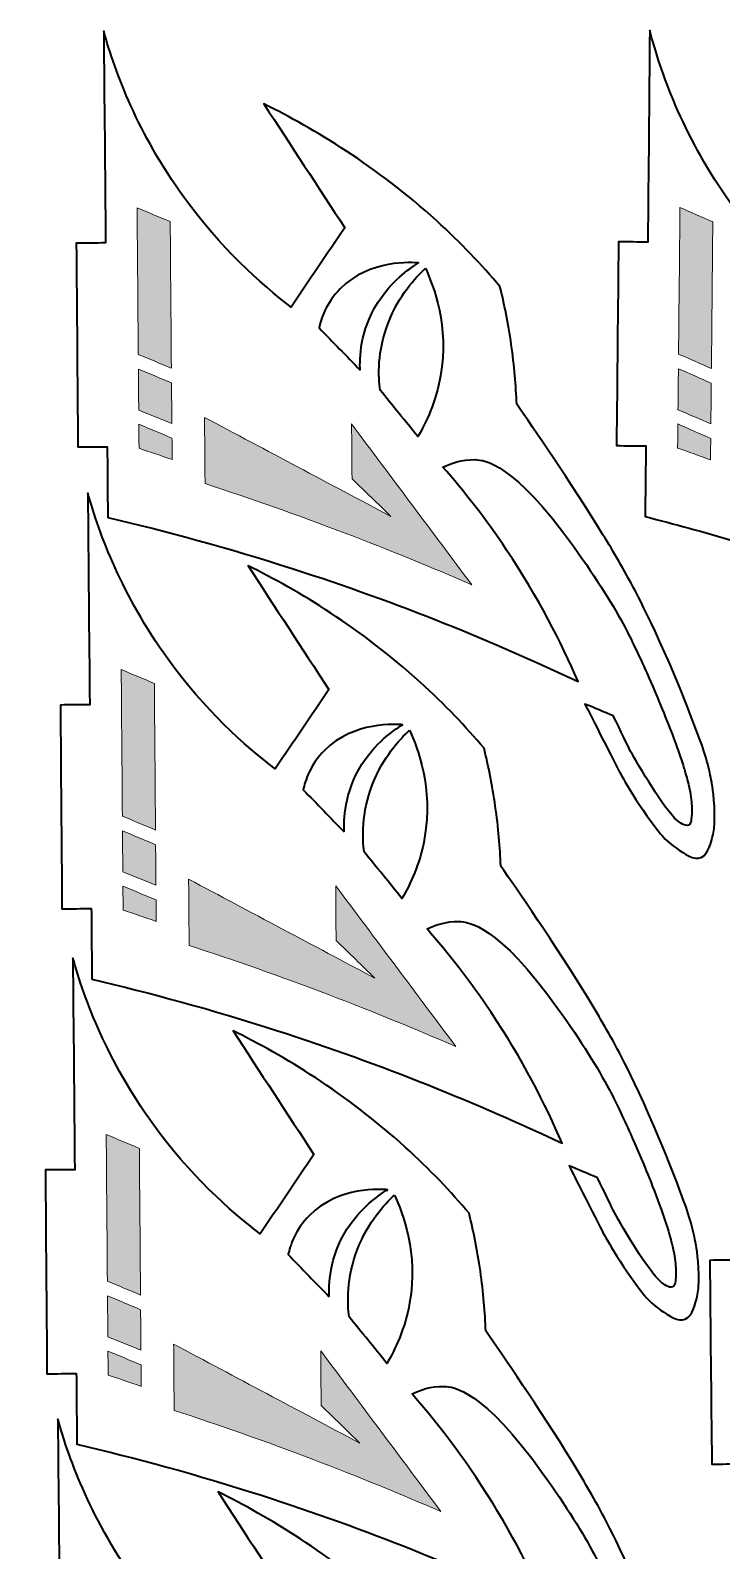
# Model space of a CAD drawing. Header units: centimetres. Extents: x 2.2 to 42.7, y -59.8 to -0.6.
# Drawn here: x 2.16 to 16.3, y -32.24 to -1.15 of the extents above; entities that cross this region are included whole.
import ezdxf

# ---------------------------------------------------------------- set-up
doc = ezdxf.new("R2010")
doc.units = ezdxf.units.CM
doc.header["$MEASUREMENT"] = 0
doc.layers.add('Camada 1', color=7, linetype='Continuous', lineweight=0)

msp = doc.modelspace()

# ---------------------------------------------------------------- hatches: boundary and pattern name
at = {"layer": 'Camada 1', "true_color": 0x000000, "transparency": 33554687}
h = msp.add_hatch(color=18, dxfattribs=at)
h.dxf.hatch_style = 2
edge = h.paths.add_edge_path()
edge.add_spline(control_points=[(5.018, -5.058), (4.792, -4.964), (4.566, -4.869), (4.34, -4.775), (4.348, -5.774), (4.356, -6.774), (4.364, -7.773), (4.59, -7.868), (4.816, -7.962), (5.042, -8.057), (5.034, -7.057), (5.026, -6.058), (5.018, -5.058)], knot_values=[0, 0, 0, 0, 1, 1, 1, 2, 2, 2, 3, 3, 3, 4, 4, 4, 4], degree=3, periodic=0)
h = msp.add_hatch(color=18, dxfattribs=at)
h.dxf.hatch_style = 2
edge = h.paths.add_edge_path()
edge.add_spline(control_points=[(16.122, -5.064), (15.898, -4.966), (15.674, -4.867), (15.449, -4.769), (15.44, -5.768), (15.43, -6.768), (15.42, -7.767), (15.644, -7.866), (15.869, -7.964), (16.093, -8.063), (16.103, -7.063), (16.113, -6.064), (16.122, -5.064)], knot_values=[0, 0, 0, 0, 1, 1, 1, 2, 2, 2, 3, 3, 3, 4, 4, 4, 4], degree=3, periodic=0)
h = msp.add_hatch(color=18, dxfattribs=at)
h.dxf.hatch_style = 2
edge = h.paths.add_edge_path()
edge.add_spline(control_points=[(5.045, -8.357), (4.819, -8.262), (4.593, -8.168), (4.367, -8.073), (4.369, -8.353), (4.371, -8.633), (4.373, -8.913), (4.599, -9.004), (4.825, -9.096), (5.051, -9.187), (5.049, -8.91), (5.047, -8.634), (5.045, -8.357)], knot_values=[0, 0, 0, 0, 1, 1, 1, 2, 2, 2, 3, 3, 3, 4, 4, 4, 4], degree=3, periodic=0)
h = msp.add_hatch(color=18, dxfattribs=at)
h.dxf.hatch_style = 2
edge = h.paths.add_edge_path()
edge.add_spline(control_points=[(16.09, -8.363), (15.866, -8.264), (15.642, -8.165), (15.417, -8.067), (15.415, -8.347), (15.412, -8.627), (15.409, -8.907), (15.633, -9.002), (15.858, -9.098), (16.082, -9.193), (16.085, -8.916), (16.087, -8.639), (16.09, -8.363)], knot_values=[0, 0, 0, 0, 1, 1, 1, 2, 2, 2, 3, 3, 3, 4, 4, 4, 4], degree=3, periodic=0)
h = msp.add_hatch(color=18, dxfattribs=at)
h.dxf.hatch_style = 2
edge = h.paths.add_edge_path()
edge.add_spline(control_points=[(5.054, -9.487), (4.828, -9.392), (4.602, -9.298), (4.376, -9.203), (4.377, -9.367), (4.378, -9.531), (4.38, -9.695), (4.605, -9.771), (4.831, -9.848), (5.057, -9.925), (5.056, -9.779), (5.055, -9.633), (5.054, -9.487)], knot_values=[0, 0, 0, 0, 1, 1, 1, 2, 2, 2, 3, 3, 3, 4, 4, 4, 4], degree=3, periodic=0)
h = msp.add_hatch(color=18, dxfattribs=at)
h.dxf.hatch_style = 2
edge = h.paths.add_edge_path()
edge.add_spline(control_points=[(8.738, -10.316), (8.735, -9.943), (8.732, -9.57), (8.729, -9.197), (9.549, -10.293), (10.369, -11.39), (11.189, -12.486), (10.361, -12.127), (9.491, -11.77), (8.578, -11.423), (7.599, -11.05), (6.647, -10.716), (5.731, -10.418), (5.727, -9.966), (5.723, -9.514), (5.72, -9.062), (6.991, -9.737), (8.261, -10.412), (9.532, -11.087), (9.267, -10.83), (9.003, -10.573), (8.738, -10.316)], knot_values=[0, 0, 0, 0, 1, 1, 1, 2, 2, 2, 3, 3, 3, 4, 4, 4, 5, 5, 5, 6, 6, 6, 7, 7, 7, 7], degree=3, periodic=0)
h = msp.add_hatch(color=18, dxfattribs=at)
h.dxf.hatch_style = 2
edge = h.paths.add_edge_path()
edge.add_spline(control_points=[(16.079, -9.493), (15.855, -9.394), (15.63, -9.296), (15.406, -9.197), (15.405, -9.361), (15.403, -9.525), (15.401, -9.689), (15.626, -9.769), (15.85, -9.85), (16.075, -9.931), (16.076, -9.785), (16.078, -9.639), (16.079, -9.493)], knot_values=[0, 0, 0, 0, 1, 1, 1, 2, 2, 2, 3, 3, 3, 4, 4, 4, 4], degree=3, periodic=0)
h = msp.add_hatch(color=18, dxfattribs=at)
h.dxf.hatch_style = 2
edge = h.paths.add_edge_path()
edge.add_spline(control_points=[(4.693, -14.504), (4.467, -14.409), (4.241, -14.314), (4.015, -14.22), (4.023, -15.219), (4.031, -16.219), (4.039, -17.218), (4.265, -17.313), (4.491, -17.407), (4.717, -17.502), (4.709, -16.503), (4.701, -15.503), (4.693, -14.504)], knot_values=[0, 0, 0, 0, 1, 1, 1, 2, 2, 2, 3, 3, 3, 4, 4, 4, 4], degree=3, periodic=0)
h = msp.add_hatch(color=18, dxfattribs=at)
h.dxf.hatch_style = 2
edge = h.paths.add_edge_path()
edge.add_spline(control_points=[(4.719, -17.802), (4.493, -17.707), (4.267, -17.613), (4.041, -17.518), (4.043, -17.798), (4.046, -18.078), (4.048, -18.358), (4.274, -18.449), (4.5, -18.541), (4.726, -18.632), (4.723, -18.355), (4.721, -18.079), (4.719, -17.802)], knot_values=[0, 0, 0, 0, 1, 1, 1, 2, 2, 2, 3, 3, 3, 4, 4, 4, 4], degree=3, periodic=0)
h = msp.add_hatch(color=18, dxfattribs=at)
h.dxf.hatch_style = 2
edge = h.paths.add_edge_path()
edge.add_spline(control_points=[(4.728, -18.932), (4.502, -18.838), (4.276, -18.743), (4.05, -18.648), (4.051, -18.812), (4.053, -18.976), (4.054, -19.14), (4.28, -19.217), (4.506, -19.293), (4.732, -19.37), (4.73, -19.224), (4.729, -19.078), (4.728, -18.932)], knot_values=[0, 0, 0, 0, 1, 1, 1, 2, 2, 2, 3, 3, 3, 4, 4, 4, 4], degree=3, periodic=0)
h = msp.add_hatch(color=18, dxfattribs=at)
h.dxf.hatch_style = 2
edge = h.paths.add_edge_path()
edge.add_spline(control_points=[(8.412, -19.762), (8.409, -19.388), (8.407, -19.015), (8.404, -18.642), (9.224, -19.738), (10.044, -20.835), (10.864, -21.931), (10.036, -21.572), (9.165, -21.215), (8.253, -20.868), (7.273, -20.495), (6.322, -20.161), (5.405, -19.863), (5.402, -19.411), (5.398, -18.959), (5.394, -18.508), (6.665, -19.182), (7.936, -19.857), (9.206, -20.532), (8.942, -20.275), (8.677, -20.018), (8.412, -19.762)], knot_values=[0, 0, 0, 0, 1, 1, 1, 2, 2, 2, 3, 3, 3, 4, 4, 4, 5, 5, 5, 6, 6, 6, 7, 7, 7, 7], degree=3, periodic=0)
h = msp.add_hatch(color=18, dxfattribs=at)
h.dxf.hatch_style = 2
edge = h.paths.add_edge_path()
edge.add_spline(control_points=[(4.386, -24.013), (4.16, -23.919), (3.934, -23.824), (3.708, -23.729), (3.716, -24.729), (3.724, -25.728), (3.732, -26.728), (3.958, -26.823), (4.184, -26.917), (4.41, -27.012), (4.402, -26.012), (4.394, -25.013), (4.386, -24.013)], knot_values=[0, 0, 0, 0, 1, 1, 1, 2, 2, 2, 3, 3, 3, 4, 4, 4, 4], degree=3, periodic=0)
h = msp.add_hatch(color=18, dxfattribs=at)
h.dxf.hatch_style = 2
edge = h.paths.add_edge_path()
edge.add_spline(control_points=[(4.412, -27.312), (4.186, -27.217), (3.96, -27.122), (3.734, -27.028), (3.737, -27.308), (3.739, -27.588), (3.741, -27.867), (3.967, -27.959), (4.193, -28.05), (4.419, -28.142), (4.417, -27.865), (4.414, -27.588), (4.412, -27.312)], knot_values=[0, 0, 0, 0, 1, 1, 1, 2, 2, 2, 3, 3, 3, 4, 4, 4, 4], degree=3, periodic=0)
h = msp.add_hatch(color=18, dxfattribs=at)
h.dxf.hatch_style = 2
edge = h.paths.add_edge_path()
edge.add_spline(control_points=[(4.421, -28.442), (4.195, -28.347), (3.969, -28.253), (3.743, -28.158), (3.745, -28.322), (3.746, -28.486), (3.747, -28.65), (3.973, -28.726), (4.199, -28.803), (4.425, -28.88), (4.424, -28.734), (4.422, -28.588), (4.421, -28.442)], knot_values=[0, 0, 0, 0, 1, 1, 1, 2, 2, 2, 3, 3, 3, 4, 4, 4, 4], degree=3, periodic=0)
h = msp.add_hatch(color=18, dxfattribs=at)
h.dxf.hatch_style = 2
edge = h.paths.add_edge_path()
edge.add_spline(control_points=[(8.106, -29.271), (8.103, -28.898), (8.1, -28.525), (8.097, -28.152), (8.917, -29.248), (9.737, -30.345), (10.557, -31.441), (9.729, -31.081), (8.859, -30.725), (7.946, -30.377), (6.966, -30.004), (6.015, -29.671), (5.098, -29.373), (5.095, -28.921), (5.091, -28.469), (5.088, -28.017), (6.358, -28.692), (7.629, -29.367), (8.9, -30.042), (8.635, -29.785), (8.37, -29.528), (8.106, -29.271)], knot_values=[0, 0, 0, 0, 1, 1, 1, 2, 2, 2, 3, 3, 3, 4, 4, 4, 5, 5, 5, 6, 6, 6, 7, 7, 7, 7], degree=3, periodic=0)

# ---------------------------------------------------------------- linework, layer by layer
at = {"layer": 'Camada 1'}
msp.add_lwpolyline([(5.919, -17.213)], dxfattribs=at)
at = {"layer": 'Camada 1', "color": 18, "lineweight": 35, "true_color": 0x000000}
for points, knots in [([(12.108, -8.793), (12.451, -9.284), (13.207, -10.379), (13.874, -11.462), (14.1, -11.831), (14.293, -12.158), (14.538, -12.617), (14.538, -12.617), (15.179, -13.813), (15.823, -15.562), (15.823, -15.562), (15.823, -15.562), (15.823, -15.562), (15.975, -15.949), (16.055, -16.281), (16.099, -16.525), (16.108, -16.576), (16.164, -16.895), (16.159, -17.292), (16.158, -17.386), (16.153, -17.48), (16.126, -17.596), (16.091, -17.744), (16.031, -17.999), (15.883, -18.062), (15.735, -18.125), (15.545, -17.99), (15.378, -17.876), (15.183, -17.743), (15.071, -17.603), (15.052, -17.58), (14.517, -16.904), (14.201, -16.293), (14.201, -16.293), (13.888, -15.684), (13.646, -15.205), (13.505, -14.925), (13.698, -15.006), (13.891, -15.087), (14.085, -15.168), (14.244, -15.487), (14.367, -15.742), (14.44, -15.895), (14.605, -16.184), (15.127, -17.089), (15.393, -17.305), (15.439, -17.342), (15.552, -17.433), (15.622, -17.402), (15.666, -17.382), (15.676, -17.323), (15.681, -17.288), (15.723, -16.971), (15.638, -16.621), (15.61, -16.514), (15.578, -16.396), (15.551, -16.301), (15.532, -16.239), (15.48, -16.068), (15.429, -15.926), (15.363, -15.741), (15.258, -15.45), (15.169, -15.233), (15.085, -15.027), (14.941, -14.673), (14.821, -14.403), (14.769, -14.286), (14.602, -13.917), (14.44, -13.577), (14.332, -13.373), (14.089, -12.915), (13.772, -12.4), (13.27, -11.699), (12.048, -9.989), (11.441, -9.931), (11.256, -9.927), (10.983, -9.92), (10.754, -10.004), (10.598, -10.08), (11.025, -10.568), (11.47, -11.133), (11.903, -11.778), (12.552, -12.745), (13.021, -13.664), (13.363, -14.465), (11.657, -13.657), (9.704, -12.856), (7.516, -12.154), (6.197, -11.73), (4.933, -11.388), (3.74, -11.11), (3.736, -10.628), (3.733, -10.145), (3.729, -9.663), (3.529, -9.665), (3.329, -9.667), (3.129, -9.668), (3.118, -8.279), (3.107, -6.89), (3.095, -5.5), (3.295, -5.499), (3.495, -5.497), (3.695, -5.495), (3.683, -4.052), (3.67, -2.609), (3.658, -1.165), (3.895, -2.01), (4.358, -3.262), (5.297, -4.559), (6.053, -5.603), (6.867, -6.331), (7.493, -6.807), (7.858, -6.265), (8.224, -5.724), (8.589, -5.183), (8.038, -4.339), (7.487, -3.496), (6.935, -2.652), (7.976, -3.165), (9.234, -3.922), (10.464, -5.038), (10.968, -5.495), (11.398, -5.95), (11.766, -6.383), (11.855, -6.742), (11.935, -7.139), (11.997, -7.569), (12.06, -8.008), (12.093, -8.418), (12.108, -8.793)], [0, 0, 0, 0, 1, 1, 1, 2, 2, 2, 3, 3, 3, 4, 4, 4, 5, 5, 5, 6, 6, 6, 7, 7, 7, 8, 8, 8, 9, 9, 9, 10, 10, 10, 11, 11, 11, 12, 12, 12, 13, 13, 13, 14, 14, 14, 15, 15, 15, 16, 16, 16, 17, 17, 17, 18, 18, 18, 19, 19, 19, 20, 20, 20, 21, 21, 21, 22, 22, 22, 23, 23, 23, 24, 24, 24, 25, 25, 25, 26, 26, 26, 27, 27, 27, 28, 28, 28, 29, 29, 29, 30, 30, 30, 31, 31, 31, 32, 32, 32, 33, 33, 33, 34, 34, 34, 35, 35, 35, 36, 36, 36, 37, 37, 37, 38, 38, 38, 39, 39, 39, 40, 40, 40, 41, 41, 41, 42, 42, 42, 43, 43, 43, 43]), ([(23.144, -8.925), (23.479, -9.422), (24.215, -10.529), (24.863, -11.624), (25.083, -11.997), (25.269, -12.328), (25.507, -12.791), (25.507, -12.791), (26.126, -13.999), (26.738, -15.758), (26.738, -15.758), (26.738, -15.758), (26.738, -15.758), (26.884, -16.147), (26.958, -16.481), (26.998, -16.726), (27.006, -16.778), (27.056, -17.097), (27.044, -17.494), (27.041, -17.588), (27.035, -17.682), (27.005, -17.798), (26.968, -17.945), (26.903, -18.198), (26.754, -18.259), (26.605, -18.319), (26.417, -18.181), (26.253, -18.064), (26.061, -17.928), (25.95, -17.785), (25.932, -17.762), (25.41, -17.077), (25.104, -16.46), (25.104, -16.46), (24.802, -15.846), (24.568, -15.362), (24.432, -15.08), (24.624, -15.164), (24.816, -15.249), (25.008, -15.333), (25.162, -15.656), (25.28, -15.912), (25.35, -16.067), (25.51, -16.359), (26.016, -17.273), (26.278, -17.493), (26.323, -17.531), (26.434, -17.624), (26.505, -17.594), (26.55, -17.575), (26.561, -17.516), (26.566, -17.482), (26.614, -17.165), (26.535, -16.814), (26.509, -16.707), (26.479, -16.588), (26.453, -16.493), (26.436, -16.43), (26.387, -16.258), (26.338, -16.115), (26.275, -15.929), (26.176, -15.636), (26.091, -15.418), (26.01, -15.21), (25.873, -14.853), (25.757, -14.582), (25.707, -14.464), (25.548, -14.092), (25.392, -13.749), (25.287, -13.543), (25.052, -13.081), (24.744, -12.561), (24.255, -11.851), (23.063, -10.119), (22.458, -10.051), (22.273, -10.043), (22, -10.031), (21.769, -10.111), (21.612, -10.185), (22.03, -10.68), (22.465, -11.252), (22.886, -11.905), (23.518, -12.884), (23.971, -13.811), (24.299, -14.617), (22.607, -13.78), (20.669, -12.944), (18.493, -12.203), (17.182, -11.756), (15.925, -11.391), (14.737, -11.092), (14.742, -10.61), (14.747, -10.128), (14.751, -9.646), (14.551, -9.644), (14.351, -9.642), (14.151, -9.64), (14.165, -8.25), (14.178, -6.861), (14.192, -5.472), (14.392, -5.474), (14.592, -5.476), (14.792, -5.478), (14.805, -4.034), (14.818, -2.591), (14.831, -1.148), (15.054, -1.996), (15.494, -3.257), (16.409, -4.57), (17.147, -5.628), (17.948, -6.369), (18.566, -6.856), (18.941, -6.322), (19.316, -5.787), (19.691, -5.252), (19.154, -4.399), (18.618, -3.546), (18.082, -2.693), (19.113, -3.223), (20.358, -4.003), (21.567, -5.14), (22.063, -5.606), (22.485, -6.069), (22.845, -6.508), (22.928, -6.869), (23.001, -7.267), (23.055, -7.699), (23.11, -8.139), (23.136, -8.549), (23.144, -8.925)], [0, 0, 0, 0, 1, 1, 1, 2, 2, 2, 3, 3, 3, 4, 4, 4, 5, 5, 5, 6, 6, 6, 7, 7, 7, 8, 8, 8, 9, 9, 9, 10, 10, 10, 11, 11, 11, 12, 12, 12, 13, 13, 13, 14, 14, 14, 15, 15, 15, 16, 16, 16, 17, 17, 17, 18, 18, 18, 19, 19, 19, 20, 20, 20, 21, 21, 21, 22, 22, 22, 23, 23, 23, 24, 24, 24, 25, 25, 25, 26, 26, 26, 27, 27, 27, 28, 28, 28, 29, 29, 29, 30, 30, 30, 31, 31, 31, 32, 32, 32, 33, 33, 33, 34, 34, 34, 35, 35, 35, 36, 36, 36, 37, 37, 37, 38, 38, 38, 39, 39, 39, 40, 40, 40, 41, 41, 41, 42, 42, 42, 43, 43, 43, 43]), ([(8.905, -8.097), (8.625, -7.808), (8.345, -7.52), (8.064, -7.232), (8.102, -7.057), (8.203, -6.726), (8.498, -6.43), (9.1, -5.826), (9.981, -5.893), (10.098, -5.904), (9.892, -6.03), (9.54, -6.283), (9.267, -6.713), (8.896, -7.298), (8.892, -7.863), (8.905, -8.097)], [0, 0, 0, 0, 1, 1, 1, 2, 2, 2, 3, 3, 3, 4, 4, 4, 5, 5, 5, 5]), ([(10.24, -6.014), (10.037, -6.203), (9.698, -6.569), (9.482, -7.122), (9.25, -7.718), (9.277, -8.236), (9.312, -8.504), (9.57, -8.821), (9.828, -9.138), (10.086, -9.456), (10.256, -9.168), (10.457, -8.748), (10.55, -8.214), (10.727, -7.199), (10.412, -6.383), (10.24, -6.014)], [0, 0, 0, 0, 1, 1, 1, 2, 2, 2, 3, 3, 3, 4, 4, 4, 5, 5, 5, 5]), ([(11.782, -18.239), (12.125, -18.73), (12.881, -19.824), (13.548, -20.907), (13.775, -21.276), (13.967, -21.603), (14.213, -22.062), (14.213, -22.062), (14.853, -23.259), (15.497, -25.007), (15.497, -25.007), (15.497, -25.007), (15.497, -25.007), (15.65, -25.394), (15.729, -25.726), (15.774, -25.97), (15.783, -26.022), (15.839, -26.34), (15.834, -26.737), (15.832, -26.831), (15.828, -26.926), (15.8, -27.042), (15.765, -27.189), (15.705, -27.444), (15.557, -27.507), (15.41, -27.57), (15.219, -27.435), (15.053, -27.321), (14.858, -27.188), (14.745, -27.048), (14.727, -27.025), (14.192, -26.349), (13.876, -25.738), (13.876, -25.738), (13.563, -25.129), (13.32, -24.65), (13.179, -24.37), (13.372, -24.451), (13.566, -24.532), (13.759, -24.613), (13.919, -24.933), (14.042, -25.187), (14.115, -25.34), (14.279, -25.63), (14.802, -26.534), (15.067, -26.75), (15.113, -26.787), (15.226, -26.878), (15.297, -26.847), (15.341, -26.827), (15.351, -26.768), (15.355, -26.733), (15.398, -26.416), (15.312, -26.066), (15.284, -25.959), (15.253, -25.841), (15.225, -25.746), (15.206, -25.684), (15.155, -25.513), (15.104, -25.371), (15.037, -25.186), (14.932, -24.895), (14.844, -24.678), (14.76, -24.472), (14.615, -24.118), (14.495, -23.848), (14.443, -23.731), (14.277, -23.362), (14.115, -23.022), (14.006, -22.818), (13.763, -22.36), (13.446, -21.845), (12.945, -21.144), (11.722, -19.434), (11.115, -19.377), (10.93, -19.372), (10.657, -19.365), (10.428, -19.449), (10.273, -19.526), (10.699, -20.013), (11.144, -20.578), (11.577, -21.223), (12.227, -22.19), (12.696, -23.109), (13.038, -23.91), (11.331, -23.102), (9.379, -22.302), (7.19, -21.599), (5.871, -21.175), (4.608, -20.833), (3.415, -20.555), (3.411, -20.073), (3.407, -19.591), (3.403, -19.108), (3.203, -19.11), (3.003, -19.112), (2.803, -19.113), (2.792, -17.724), (2.781, -16.335), (2.77, -14.945), (2.97, -14.944), (3.17, -14.942), (3.37, -14.941), (3.357, -13.497), (3.345, -12.054), (3.332, -10.61), (3.57, -11.455), (4.032, -12.707), (4.971, -14.004), (5.727, -15.049), (6.542, -15.776), (7.167, -16.252), (7.533, -15.71), (7.898, -15.169), (8.264, -14.628), (7.712, -13.784), (7.161, -12.941), (6.61, -12.097), (7.651, -12.61), (8.909, -13.367), (10.138, -14.483), (10.642, -14.94), (11.073, -15.395), (11.44, -15.828), (11.529, -16.187), (11.61, -16.584), (11.671, -17.014), (11.734, -17.453), (11.768, -17.863), (11.782, -18.239)], [0, 0, 0, 0, 1, 1, 1, 2, 2, 2, 3, 3, 3, 4, 4, 4, 5, 5, 5, 6, 6, 6, 7, 7, 7, 8, 8, 8, 9, 9, 9, 10, 10, 10, 11, 11, 11, 12, 12, 12, 13, 13, 13, 14, 14, 14, 15, 15, 15, 16, 16, 16, 17, 17, 17, 18, 18, 18, 19, 19, 19, 20, 20, 20, 21, 21, 21, 22, 22, 22, 23, 23, 23, 24, 24, 24, 25, 25, 25, 26, 26, 26, 27, 27, 27, 28, 28, 28, 29, 29, 29, 30, 30, 30, 31, 31, 31, 32, 32, 32, 33, 33, 33, 34, 34, 34, 35, 35, 35, 36, 36, 36, 37, 37, 37, 38, 38, 38, 39, 39, 39, 40, 40, 40, 41, 41, 41, 42, 42, 42, 43, 43, 43, 43]), ([(8.579, -17.542), (8.299, -17.254), (8.019, -16.966), (7.739, -16.678), (7.777, -16.502), (7.877, -16.171), (8.173, -15.875), (8.774, -15.272), (9.656, -15.338), (9.772, -15.349), (9.566, -15.475), (9.214, -15.728), (8.942, -16.158), (8.571, -16.743), (8.567, -17.308), (8.579, -17.542)], [0, 0, 0, 0, 1, 1, 1, 2, 2, 2, 3, 3, 3, 4, 4, 4, 5, 5, 5, 5]), ([(9.914, -15.46), (9.712, -15.648), (9.372, -16.014), (9.157, -16.567), (8.924, -17.163), (8.952, -17.681), (8.986, -17.949), (9.244, -18.266), (9.502, -18.583), (9.76, -18.901), (9.931, -18.614), (10.131, -18.193), (10.224, -17.659), (10.402, -16.644), (10.087, -15.828), (9.914, -15.46)], [0, 0, 0, 0, 1, 1, 1, 2, 2, 2, 3, 3, 3, 4, 4, 4, 5, 5, 5, 5]), ([(11.475, -27.748), (11.818, -28.239), (12.575, -29.334), (13.241, -30.417), (13.468, -30.786), (13.66, -31.113), (13.906, -31.572), (13.906, -31.572), (14.546, -32.768), (15.19, -34.517), (15.19, -34.517), (15.19, -34.517), (15.19, -34.517), (15.343, -34.903), (15.423, -35.235), (15.467, -35.48), (15.476, -35.531), (15.532, -35.85), (15.527, -36.247), (15.526, -36.341), (15.521, -36.435), (15.493, -36.551), (15.458, -36.699), (15.399, -36.953), (15.251, -37.017), (15.103, -37.08), (14.913, -36.944), (14.746, -36.831), (14.551, -36.698), (14.438, -36.558), (14.42, -36.534), (13.885, -35.859), (13.569, -35.248), (13.569, -35.248), (13.256, -34.639), (13.013, -34.159), (12.872, -33.879), (13.066, -33.96), (13.259, -34.041), (13.453, -34.122), (13.612, -34.442), (13.735, -34.697), (13.808, -34.85), (13.973, -35.139), (14.495, -36.044), (14.76, -36.259), (14.807, -36.297), (14.919, -36.388), (14.99, -36.357), (15.034, -36.337), (15.044, -36.278), (15.049, -36.243), (15.091, -35.926), (15.005, -35.576), (14.977, -35.469), (14.946, -35.351), (14.918, -35.256), (14.899, -35.193), (14.848, -35.023), (14.797, -34.88), (14.73, -34.696), (14.625, -34.404), (14.537, -34.188), (14.453, -33.981), (14.309, -33.627), (14.189, -33.358), (14.136, -33.241), (13.97, -32.872), (13.808, -32.531), (13.7, -32.328), (13.457, -31.87), (13.139, -31.355), (12.638, -30.654), (11.415, -28.944), (10.809, -28.886), (10.624, -28.881), (10.35, -28.874), (10.122, -28.959), (9.966, -29.035), (10.392, -29.523), (10.837, -30.088), (11.271, -30.733), (11.92, -31.7), (12.389, -32.619), (12.731, -33.419), (11.024, -32.612), (9.072, -31.811), (6.883, -31.108), (5.564, -30.685), (4.301, -30.342), (3.108, -30.064), (3.104, -29.582), (3.1, -29.1), (3.096, -28.618), (2.896, -28.62), (2.696, -28.621), (2.496, -28.623), (2.485, -27.234), (2.474, -25.844), (2.463, -24.455), (2.663, -24.453), (2.863, -24.452), (3.063, -24.45), (3.051, -23.007), (3.038, -21.564), (3.026, -20.12), (3.263, -20.964), (3.725, -22.217), (4.664, -23.514), (5.42, -24.558), (6.235, -25.286), (6.861, -25.761), (7.226, -25.22), (7.591, -24.679), (7.957, -24.137), (7.406, -23.294), (6.854, -22.451), (6.303, -21.607), (7.344, -22.119), (8.602, -22.877), (9.832, -23.992), (10.335, -24.449), (10.766, -24.904), (11.133, -25.337), (11.222, -25.697), (11.303, -26.094), (11.365, -26.524), (11.427, -26.963), (11.461, -27.373), (11.475, -27.748)], [0, 0, 0, 0, 1, 1, 1, 2, 2, 2, 3, 3, 3, 4, 4, 4, 5, 5, 5, 6, 6, 6, 7, 7, 7, 8, 8, 8, 9, 9, 9, 10, 10, 10, 11, 11, 11, 12, 12, 12, 13, 13, 13, 14, 14, 14, 15, 15, 15, 16, 16, 16, 17, 17, 17, 18, 18, 18, 19, 19, 19, 20, 20, 20, 21, 21, 21, 22, 22, 22, 23, 23, 23, 24, 24, 24, 25, 25, 25, 26, 26, 26, 27, 27, 27, 28, 28, 28, 29, 29, 29, 30, 30, 30, 31, 31, 31, 32, 32, 32, 33, 33, 33, 34, 34, 34, 35, 35, 35, 36, 36, 36, 37, 37, 37, 38, 38, 38, 39, 39, 39, 40, 40, 40, 41, 41, 41, 42, 42, 42, 43, 43, 43, 43]), ([(25.078, -29.578), (25.422, -30.068), (26.18, -31.161), (26.849, -32.243), (27.077, -32.611), (27.27, -32.938), (27.516, -33.397), (27.516, -33.397), (28.159, -34.591), (28.807, -36.339), (28.807, -36.339), (28.807, -36.339), (28.807, -36.339), (28.96, -36.725), (29.04, -37.057), (29.085, -37.301), (29.095, -37.352), (29.151, -37.671), (29.147, -38.068), (29.146, -38.162), (29.141, -38.256), (29.114, -38.372), (29.079, -38.52), (29.02, -38.775), (28.872, -38.838), (28.724, -38.902), (28.534, -38.767), (28.367, -38.654), (28.172, -38.521), (28.059, -38.381), (28.04, -38.358), (27.504, -37.683), (27.187, -37.073), (27.187, -37.073), (26.872, -36.465), (26.629, -35.986), (26.487, -35.706), (26.681, -35.787), (26.874, -35.867), (27.068, -35.948), (27.228, -36.267), (27.351, -36.521), (27.425, -36.674), (27.59, -36.964), (28.114, -37.867), (28.38, -38.082), (28.426, -38.119), (28.539, -38.21), (28.61, -38.179), (28.654, -38.159), (28.664, -38.1), (28.668, -38.065), (28.71, -37.748), (28.624, -37.398), (28.596, -37.291), (28.564, -37.173), (28.536, -37.078), (28.517, -37.016), (28.465, -36.846), (28.414, -36.703), (28.347, -36.519), (28.241, -36.227), (28.152, -36.011), (28.068, -35.805), (27.923, -35.451), (27.803, -35.182), (27.75, -35.065), (27.583, -34.696), (27.42, -34.356), (27.311, -34.152), (27.067, -33.696), (26.749, -33.181), (26.246, -32.481), (25.02, -30.773), (24.413, -30.717), (24.228, -30.713), (23.955, -30.706), (23.726, -30.791), (23.571, -30.868), (23.998, -31.355), (24.444, -31.918), (24.879, -32.563), (25.53, -33.528), (26.001, -34.446), (26.345, -35.246), (24.637, -34.442), (22.683, -33.646), (20.493, -32.947), (19.173, -32.527), (17.909, -32.187), (16.715, -31.911), (16.71, -31.429), (16.706, -30.947), (16.701, -30.465), (16.501, -30.467), (16.301, -30.469), (16.101, -30.471), (16.087, -29.081), (16.073, -27.692), (16.059, -26.303), (16.259, -26.301), (16.459, -26.299), (16.659, -26.297), (16.643, -24.854), (16.628, -23.41), (16.613, -21.967), (16.851, -22.811), (17.316, -24.062), (18.258, -25.357), (19.016, -26.4), (19.832, -27.126), (20.459, -27.6), (20.823, -27.058), (21.188, -26.516), (21.552, -25.974), (20.999, -25.132), (20.446, -24.29), (19.893, -23.447), (20.935, -23.957), (22.194, -24.712), (23.426, -25.825), (23.931, -26.281), (24.363, -26.735), (24.731, -27.168), (24.821, -27.527), (24.902, -27.924), (24.965, -28.353), (25.028, -28.792), (25.063, -29.203), (25.078, -29.578)], [0, 0, 0, 0, 1, 1, 1, 2, 2, 2, 3, 3, 3, 4, 4, 4, 5, 5, 5, 6, 6, 6, 7, 7, 7, 8, 8, 8, 9, 9, 9, 10, 10, 10, 11, 11, 11, 12, 12, 12, 13, 13, 13, 14, 14, 14, 15, 15, 15, 16, 16, 16, 17, 17, 17, 18, 18, 18, 19, 19, 19, 20, 20, 20, 21, 21, 21, 22, 22, 22, 23, 23, 23, 24, 24, 24, 25, 25, 25, 26, 26, 26, 27, 27, 27, 28, 28, 28, 29, 29, 29, 30, 30, 30, 31, 31, 31, 32, 32, 32, 33, 33, 33, 34, 34, 34, 35, 35, 35, 36, 36, 36, 37, 37, 37, 38, 38, 38, 39, 39, 39, 40, 40, 40, 41, 41, 41, 42, 42, 42, 43, 43, 43, 43]), ([(8.273, -27.051), (7.993, -26.763), (7.712, -26.475), (7.432, -26.187), (7.47, -26.011), (7.57, -25.681), (7.866, -25.384), (8.467, -24.781), (9.349, -24.848), (9.465, -24.858), (9.26, -24.985), (8.908, -25.237), (8.635, -25.668), (8.264, -26.252), (8.26, -26.818), (8.273, -27.051)], [0, 0, 0, 0, 1, 1, 1, 2, 2, 2, 3, 3, 3, 4, 4, 4, 5, 5, 5, 5]), ([(9.607, -24.969), (9.405, -25.158), (9.065, -25.523), (8.85, -26.076), (8.618, -26.672), (8.645, -27.191), (8.679, -27.459), (8.937, -27.776), (9.195, -28.093), (9.453, -28.41), (9.624, -28.123), (9.824, -27.702), (9.918, -27.169), (10.095, -26.154), (9.78, -25.338), (9.607, -24.969)], [0, 0, 0, 0, 1, 1, 1, 2, 2, 2, 3, 3, 3, 4, 4, 4, 5, 5, 5, 5]), ([(11.168, -37.181), (11.512, -37.672), (12.268, -38.766), (12.935, -39.85), (13.161, -40.219), (13.353, -40.546), (13.599, -41.005), (13.599, -41.005), (14.24, -42.201), (14.884, -43.95), (14.884, -43.95), (14.884, -43.95), (14.884, -43.95), (15.036, -44.336), (15.116, -44.668), (15.16, -44.913), (15.169, -44.964), (15.225, -45.282), (15.22, -45.68), (15.219, -45.774), (15.214, -45.868), (15.187, -45.984), (15.152, -46.132), (15.092, -46.386), (14.944, -46.45), (14.796, -46.513), (14.606, -46.377), (14.439, -46.264), (14.244, -46.131), (14.131, -45.991), (14.113, -45.967), (13.578, -45.292), (13.262, -44.681), (13.262, -44.681), (12.949, -44.072), (12.707, -43.592), (12.566, -43.312), (12.759, -43.393), (12.952, -43.474), (13.146, -43.555), (13.305, -43.875), (13.428, -44.13), (13.501, -44.283), (13.666, -44.572), (14.188, -45.477), (14.454, -45.692), (14.5, -45.73), (14.612, -45.821), (14.683, -45.79), (14.727, -45.77), (14.737, -45.711), (14.742, -45.676), (14.784, -45.359), (14.699, -45.009), (14.671, -44.902), (14.639, -44.783), (14.612, -44.689), (14.593, -44.626), (14.541, -44.456), (14.49, -44.313), (14.424, -44.129), (14.319, -43.837), (14.23, -43.621), (14.146, -43.414), (14.002, -43.06), (13.882, -42.791), (13.83, -42.674), (13.663, -42.305), (13.501, -41.964), (13.393, -41.761), (13.15, -41.303), (12.833, -40.788), (12.331, -40.087), (11.109, -38.377), (10.502, -38.319), (10.317, -38.314), (10.044, -38.307), (9.815, -38.392), (9.659, -38.468), (10.086, -38.956), (10.53, -39.52), (10.964, -40.166), (11.613, -41.133), (12.082, -42.052), (12.424, -42.852), (10.718, -42.045), (8.765, -41.244), (6.576, -40.541), (5.258, -40.118), (3.994, -39.775), (2.801, -39.497), (2.797, -39.015), (2.794, -38.533), (2.79, -38.051), (2.59, -38.053), (2.39, -38.054), (2.19, -38.056), (2.179, -36.667), (2.167, -35.277), (2.156, -33.888), (2.356, -33.886), (2.556, -33.885), (2.756, -33.883), (2.744, -32.44), (2.731, -30.996), (2.719, -29.553), (2.956, -30.397), (3.419, -31.65), (4.357, -32.947), (5.113, -33.991), (5.928, -34.719), (6.554, -35.194), (6.919, -34.653), (7.285, -34.112), (7.65, -33.57), (7.099, -32.727), (6.547, -31.884), (5.996, -31.04), (7.037, -31.552), (8.295, -32.31), (9.525, -33.425), (10.028, -33.882), (10.459, -34.337), (10.826, -34.77), (10.916, -35.13), (10.996, -35.527), (11.058, -35.957), (11.121, -36.396), (11.154, -36.806), (11.168, -37.181)], [0, 0, 0, 0, 1, 1, 1, 2, 2, 2, 3, 3, 3, 4, 4, 4, 5, 5, 5, 6, 6, 6, 7, 7, 7, 8, 8, 8, 9, 9, 9, 10, 10, 10, 11, 11, 11, 12, 12, 12, 13, 13, 13, 14, 14, 14, 15, 15, 15, 16, 16, 16, 17, 17, 17, 18, 18, 18, 19, 19, 19, 20, 20, 20, 21, 21, 21, 22, 22, 22, 23, 23, 23, 24, 24, 24, 25, 25, 25, 26, 26, 26, 27, 27, 27, 28, 28, 28, 29, 29, 29, 30, 30, 30, 31, 31, 31, 32, 32, 32, 33, 33, 33, 34, 34, 34, 35, 35, 35, 36, 36, 36, 37, 37, 37, 38, 38, 38, 39, 39, 39, 40, 40, 40, 41, 41, 41, 42, 42, 42, 43, 43, 43, 43])]:
    msp.add_open_spline(points, degree=3, knots=knots, dxfattribs=at)
at = {"layer": 'Camada 1'}
for points, knots in [([(5.018, -5.058), (4.792, -4.964), (4.566, -4.869), (4.34, -4.775), (4.348, -5.774), (4.356, -6.774), (4.364, -7.773), (4.59, -7.868), (4.816, -7.962), (5.042, -8.057), (5.034, -7.057), (5.026, -6.058), (5.018, -5.058)], [0, 0, 0, 0, 1, 1, 1, 2, 2, 2, 3, 3, 3, 4, 4, 4, 4]), ([(16.122, -5.064), (15.898, -4.966), (15.674, -4.867), (15.449, -4.769), (15.44, -5.768), (15.43, -6.768), (15.42, -7.767), (15.644, -7.866), (15.869, -7.964), (16.093, -8.063), (16.103, -7.063), (16.113, -6.064), (16.122, -5.064)], [0, 0, 0, 0, 1, 1, 1, 2, 2, 2, 3, 3, 3, 4, 4, 4, 4]), ([(5.045, -8.357), (4.819, -8.262), (4.593, -8.168), (4.367, -8.073), (4.369, -8.353), (4.371, -8.633), (4.373, -8.913), (4.599, -9.004), (4.825, -9.096), (5.051, -9.187), (5.049, -8.91), (5.047, -8.634), (5.045, -8.357)], [0, 0, 0, 0, 1, 1, 1, 2, 2, 2, 3, 3, 3, 4, 4, 4, 4]), ([(16.09, -8.363), (15.866, -8.264), (15.642, -8.165), (15.417, -8.067), (15.415, -8.347), (15.412, -8.627), (15.409, -8.907), (15.633, -9.002), (15.858, -9.098), (16.082, -9.193), (16.085, -8.916), (16.087, -8.639), (16.09, -8.363)], [0, 0, 0, 0, 1, 1, 1, 2, 2, 2, 3, 3, 3, 4, 4, 4, 4]), ([(5.054, -9.487), (4.828, -9.392), (4.602, -9.298), (4.376, -9.203), (4.377, -9.367), (4.378, -9.531), (4.38, -9.695), (4.605, -9.771), (4.831, -9.848), (5.057, -9.925), (5.056, -9.779), (5.055, -9.633), (5.054, -9.487)], [0, 0, 0, 0, 1, 1, 1, 2, 2, 2, 3, 3, 3, 4, 4, 4, 4]), ([(8.738, -10.316), (8.735, -9.943), (8.732, -9.57), (8.729, -9.197), (9.549, -10.293), (10.369, -11.39), (11.189, -12.486), (10.361, -12.127), (9.491, -11.77), (8.578, -11.423), (7.599, -11.05), (6.647, -10.716), (5.731, -10.418), (5.727, -9.966), (5.723, -9.514), (5.72, -9.062), (6.991, -9.737), (8.261, -10.412), (9.532, -11.087), (9.267, -10.83), (9.003, -10.573), (8.738, -10.316)], [0, 0, 0, 0, 1, 1, 1, 2, 2, 2, 3, 3, 3, 4, 4, 4, 5, 5, 5, 6, 6, 6, 7, 7, 7, 7]), ([(16.079, -9.493), (15.855, -9.394), (15.63, -9.296), (15.406, -9.197), (15.405, -9.361), (15.403, -9.525), (15.401, -9.689), (15.626, -9.769), (15.85, -9.85), (16.075, -9.931), (16.076, -9.785), (16.078, -9.639), (16.079, -9.493)], [0, 0, 0, 0, 1, 1, 1, 2, 2, 2, 3, 3, 3, 4, 4, 4, 4]), ([(4.693, -14.504), (4.467, -14.409), (4.241, -14.314), (4.015, -14.22), (4.023, -15.219), (4.031, -16.219), (4.039, -17.218), (4.265, -17.313), (4.491, -17.407), (4.717, -17.502), (4.709, -16.503), (4.701, -15.503), (4.693, -14.504)], [0, 0, 0, 0, 1, 1, 1, 2, 2, 2, 3, 3, 3, 4, 4, 4, 4]), ([(4.719, -17.802), (4.493, -17.707), (4.267, -17.613), (4.041, -17.518), (4.043, -17.798), (4.046, -18.078), (4.048, -18.358), (4.274, -18.449), (4.5, -18.541), (4.726, -18.632), (4.723, -18.355), (4.721, -18.079), (4.719, -17.802)], [0, 0, 0, 0, 1, 1, 1, 2, 2, 2, 3, 3, 3, 4, 4, 4, 4]), ([(4.728, -18.932), (4.502, -18.838), (4.276, -18.743), (4.05, -18.648), (4.051, -18.812), (4.053, -18.976), (4.054, -19.14), (4.28, -19.217), (4.506, -19.293), (4.732, -19.37), (4.73, -19.224), (4.729, -19.078), (4.728, -18.932)], [0, 0, 0, 0, 1, 1, 1, 2, 2, 2, 3, 3, 3, 4, 4, 4, 4]), ([(8.412, -19.762), (8.409, -19.388), (8.407, -19.015), (8.404, -18.642), (9.224, -19.738), (10.044, -20.835), (10.864, -21.931), (10.036, -21.572), (9.165, -21.215), (8.253, -20.868), (7.273, -20.495), (6.322, -20.161), (5.405, -19.863), (5.402, -19.411), (5.398, -18.959), (5.394, -18.508), (6.665, -19.182), (7.936, -19.857), (9.206, -20.532), (8.942, -20.275), (8.677, -20.018), (8.412, -19.762)], [0, 0, 0, 0, 1, 1, 1, 2, 2, 2, 3, 3, 3, 4, 4, 4, 5, 5, 5, 6, 6, 6, 7, 7, 7, 7]), ([(4.386, -24.013), (4.16, -23.919), (3.934, -23.824), (3.708, -23.729), (3.716, -24.729), (3.724, -25.728), (3.732, -26.728), (3.958, -26.823), (4.184, -26.917), (4.41, -27.012), (4.402, -26.012), (4.394, -25.013), (4.386, -24.013)], [0, 0, 0, 0, 1, 1, 1, 2, 2, 2, 3, 3, 3, 4, 4, 4, 4]), ([(4.412, -27.312), (4.186, -27.217), (3.96, -27.122), (3.734, -27.028), (3.737, -27.308), (3.739, -27.588), (3.741, -27.867), (3.967, -27.959), (4.193, -28.05), (4.419, -28.142), (4.417, -27.865), (4.414, -27.588), (4.412, -27.312)], [0, 0, 0, 0, 1, 1, 1, 2, 2, 2, 3, 3, 3, 4, 4, 4, 4]), ([(4.421, -28.442), (4.195, -28.347), (3.969, -28.253), (3.743, -28.158), (3.745, -28.322), (3.746, -28.486), (3.747, -28.65), (3.973, -28.726), (4.199, -28.803), (4.425, -28.88), (4.424, -28.734), (4.422, -28.588), (4.421, -28.442)], [0, 0, 0, 0, 1, 1, 1, 2, 2, 2, 3, 3, 3, 4, 4, 4, 4]), ([(8.106, -29.271), (8.103, -28.898), (8.1, -28.525), (8.097, -28.152), (8.917, -29.248), (9.737, -30.345), (10.557, -31.441), (9.729, -31.081), (8.859, -30.725), (7.946, -30.377), (6.966, -30.004), (6.015, -29.671), (5.098, -29.373), (5.095, -28.921), (5.091, -28.469), (5.088, -28.017), (6.358, -28.692), (7.629, -29.367), (8.9, -30.042), (8.635, -29.785), (8.37, -29.528), (8.106, -29.271)], [0, 0, 0, 0, 1, 1, 1, 2, 2, 2, 3, 3, 3, 4, 4, 4, 5, 5, 5, 6, 6, 6, 7, 7, 7, 7])]:
    msp.add_open_spline(points, degree=3, knots=knots, dxfattribs=at)

doc.saveas('drawing.dxf')
